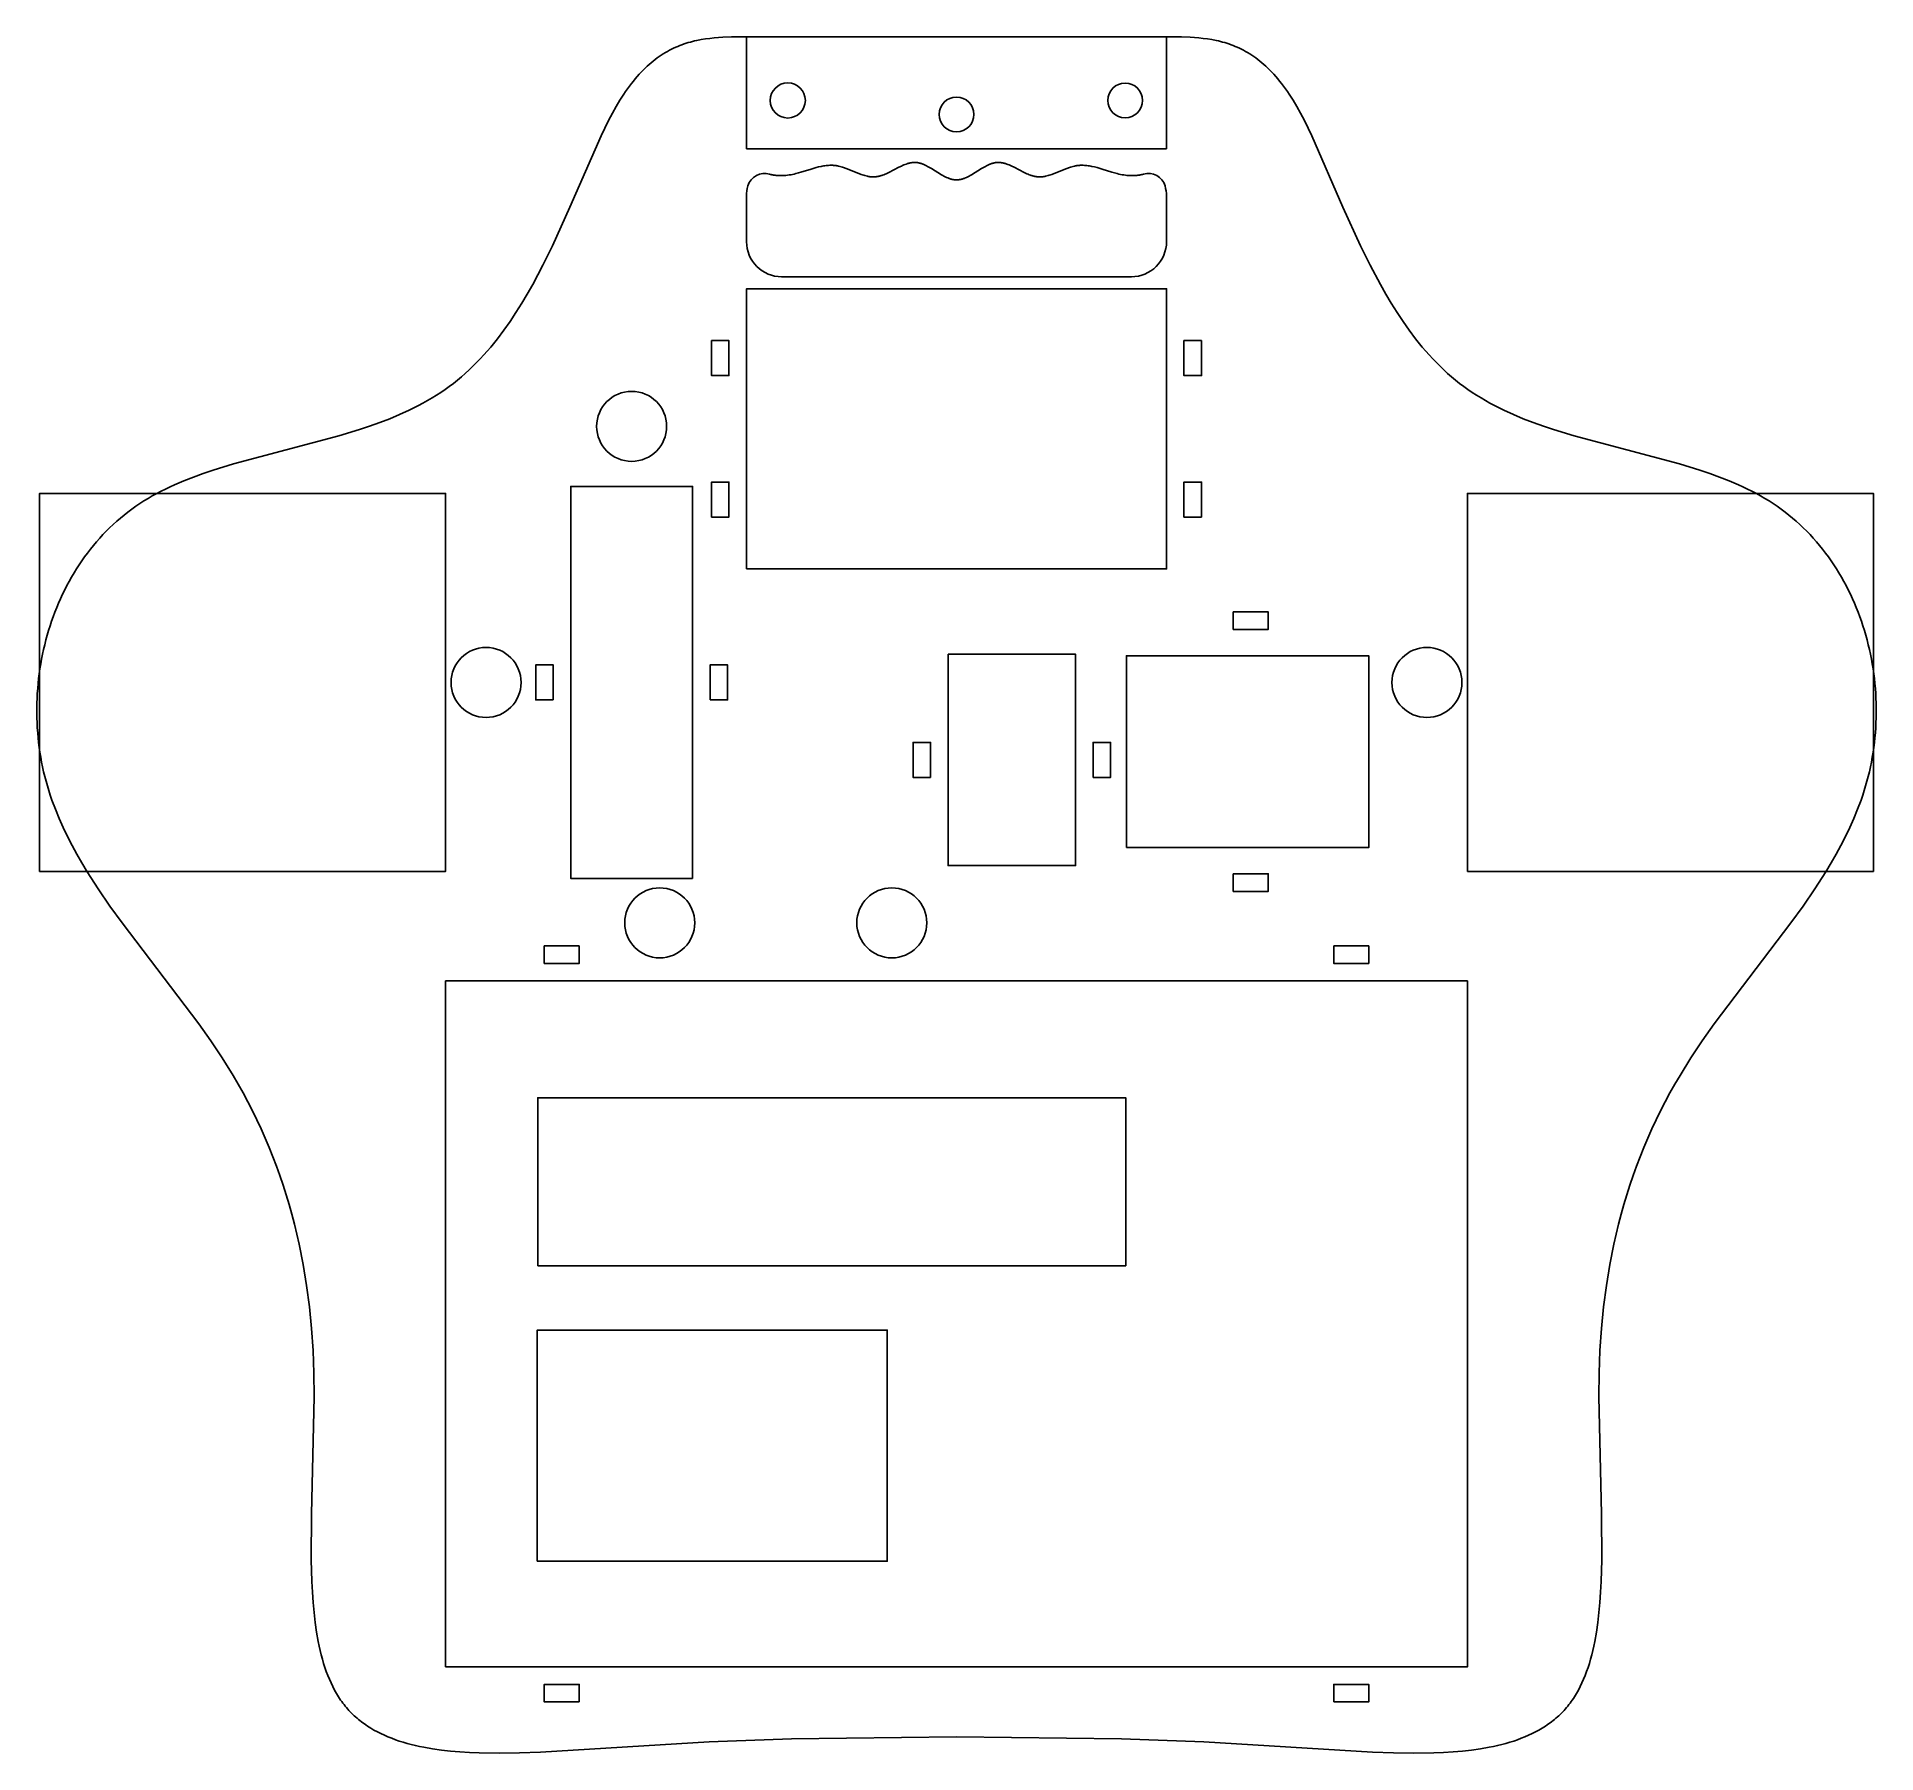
# Model space of a CAD drawing. Extents: x 592 to 926, y 0 to 311.
import ezdxf

# ---------------------------------------------------------------- set-up
doc = ezdxf.new("R2010")
doc.units = 0
doc.layers.add('FAB$CUT', color=1, linetype='CONTINUOUS')
doc.layers.add('FAB$ENGRAVE', color=5, linetype='CONTINUOUS')

msp = doc.modelspace()

# ---------------------------------------------------------------- linework, layer by layer
at = {"layer": 'FAB$CUT'}
for points in [[(758.97, 2.95), (729.02, 2.61), (714.09, 2.08), (683.46, 0.21), (679.68, 0.06), (675.98, 0), (672.37, 0.05), (670.61, 0.12), (668.88, 0.23), (667.18, 0.37), (665.52, 0.56), (663.91, 0.79), (662.33, 1.07), (661.56, 1.22), (660.79, 1.39), (660.05, 1.58), (659.31, 1.77), (658.59, 1.98), (657.87, 2.21), (657.18, 2.45), (656.49, 2.7), (655.82, 2.97), (655.16, 3.26), (654.52, 3.56), (653.89, 3.87), (653.28, 4.21), (652.69, 4.56), (652.1, 4.93), (651.82, 5.12), (651.54, 5.31), (651.26, 5.51), (650.99, 5.72), (650.72, 5.93), (650.46, 6.14), (650.2, 6.36), (649.94, 6.58), (649.69, 6.81), (649.45, 7.04), (649.21, 7.28), (648.97, 7.52), (648.73, 7.77), (648.51, 8.02), (648.28, 8.28), (648.06, 8.54), (647.85, 8.81), (647.64, 9.08), (647.43, 9.36), (647.23, 9.64), (647.04, 9.93), (646.85, 10.22), (646.66, 10.52), (646.48, 10.82), (646.3, 11.13), (646.13, 11.44), (645.8, 12.08), (645.48, 12.74), (645.18, 13.42), (644.9, 14.11), (644.63, 14.83), (644.38, 15.55), (644.14, 16.3), (643.92, 17.06), (643.71, 17.84), (643.51, 18.64), (643.33, 19.45), (643.17, 20.27), (642.87, 21.96), (642.61, 23.7), (642.41, 25.5), (642.24, 27.34), (642.11, 29.22), (642.01, 31.15), (641.91, 35.1), (641.96, 43.36), (642.44, 64.74), (642.38, 68.93), (642.22, 73.04), (641.95, 77.06), (641.56, 81), (641.06, 84.86), (640.44, 88.64), (639.7, 92.35), (638.85, 95.99), (638.38, 97.79), (637.88, 99.56), (637.35, 101.33), (636.8, 103.07), (636.21, 104.8), (635.59, 106.52), (634.94, 108.22), (634.26, 109.91), (633.54, 111.59), (632.8, 113.25), (632.03, 114.9), (631.22, 116.54), (630.39, 118.16), (629.52, 119.78), (628.63, 121.38), (627.7, 122.97), (625.74, 126.13), (623.66, 129.25), (621.48, 132.33), (607.6, 150.62), (605.38, 153.69), (603.25, 156.79), (601.24, 159.92), (600.28, 161.51), (599.37, 163.1), (598.49, 164.7), (597.66, 166.32), (596.88, 167.95), (596.14, 169.6), (595.47, 171.26), (594.84, 172.93), (594.55, 173.78), (594.28, 174.63), (594.02, 175.48), (593.78, 176.34), (593.55, 177.2), (593.34, 178.07), (593.15, 178.94), (592.98, 179.82), (592.81, 180.7), (592.67, 181.58), (592.54, 182.46), (592.43, 183.35), (592.34, 184.24), (592.26, 185.13), (592.19, 186.02), (592.15, 186.92), (592.11, 187.81), (592.1, 188.71), (592.1, 189.6), (592.11, 190.5), (592.15, 191.39), (592.19, 192.28), (592.26, 193.18), (592.34, 194.07), (592.43, 194.95), (592.54, 195.84), (592.67, 196.72), (592.81, 197.61), (592.97, 198.48), (593.14, 199.36), (593.33, 200.23), (593.53, 201.09), (593.75, 201.96), (593.99, 202.81), (594.24, 203.67), (594.5, 204.51), (594.78, 205.35), (595.07, 206.19), (595.38, 207.01), (595.71, 207.83), (596.05, 208.65), (596.41, 209.45), (596.78, 210.25), (597.16, 211.04), (597.56, 211.83), (597.98, 212.6), (598.41, 213.36), (598.85, 214.12), (599.31, 214.86), (599.78, 215.6), (600.27, 216.32), (600.78, 217.03), (601.29, 217.73), (601.83, 218.42), (602.37, 219.1), (602.93, 219.77), (603.51, 220.42), (604.1, 221.07), (604.7, 221.69), (605.32, 222.31), (605.96, 222.91), (606.6, 223.5), (607.27, 224.07), (607.94, 224.63), (608.63, 225.17), (609.33, 225.7), (610.05, 226.21), (610.78, 226.7), (611.53, 227.18), (612.29, 227.64), (613.06, 228.09), (613.85, 228.53), (614.64, 228.94), (615.45, 229.35), (616.27, 229.74), (617.1, 230.12), (618.8, 230.84), (620.53, 231.52), (622.3, 232.17), (624.1, 232.77), (627.77, 233.9), (646.87, 238.97), (650.64, 240.12), (652.49, 240.74), (654.32, 241.4), (656.13, 242.1), (657.9, 242.84), (659.64, 243.64), (660.49, 244.06), (661.34, 244.49), (662.17, 244.93), (662.99, 245.39), (663.81, 245.87), (664.61, 246.37), (665.39, 246.88), (666.17, 247.4), (666.93, 247.95), (667.68, 248.51), (668.42, 249.1), (669.14, 249.7), (669.85, 250.32), (670.55, 250.96), (671.23, 251.61), (671.9, 252.28), (672.56, 252.97), (673.2, 253.67), (673.84, 254.38), (674.46, 255.11), (675.67, 256.61), (676.83, 258.16), (677.96, 259.75), (679.04, 261.38), (680.08, 263.04), (681.09, 264.73), (682.07, 266.45), (683.92, 269.94), (685.66, 273.47), (688.84, 280.51), (694.5, 293.44), (695.85, 296.22), (696.53, 297.51), (697.21, 298.73), (697.9, 299.88), (698.59, 300.96), (698.94, 301.48), (699.29, 301.97), (699.64, 302.45), (699.99, 302.91), (700.34, 303.36), (700.69, 303.79), (701.05, 304.2), (701.41, 304.6), (701.76, 304.99), (702.12, 305.36), (702.48, 305.71), (702.84, 306.05), (703.2, 306.38), (703.57, 306.69), (703.93, 306.99), (704.3, 307.28), (704.67, 307.55), (705.03, 307.82), (705.4, 308.07), (705.77, 308.3), (706.14, 308.53), (706.52, 308.74), (706.89, 308.95), (707.26, 309.14), (707.64, 309.32), (708.02, 309.5), (708.39, 309.66), (708.77, 309.81), (709.15, 309.95), (709.53, 310.09), (709.92, 310.22), (710.3, 310.33), (710.68, 310.44), (711.07, 310.54), (711.45, 310.64), (711.84, 310.73), (712.62, 310.88), (713.4, 311.01), (714.19, 311.11), (714.97, 311.2), (715.77, 311.26), (716.56, 311.31), (718.16, 311.37), (758.97, 311.39)], [(758.97, 2.95), (788.92, 2.61), (803.85, 2.08), (834.47, 0.21), (838.25, 0.06), (841.95, 0), (845.56, 0.05), (847.32, 0.12), (849.05, 0.23), (850.75, 0.37), (852.41, 0.56), (854.03, 0.79), (855.61, 1.07), (856.38, 1.22), (857.14, 1.39), (857.89, 1.58), (858.62, 1.77), (859.35, 1.98), (860.06, 2.21), (860.76, 2.45), (861.44, 2.7), (862.11, 2.97), (862.77, 3.26), (863.41, 3.56), (864.04, 3.87), (864.65, 4.21), (865.25, 4.56), (865.83, 4.93), (866.11, 5.12), (866.39, 5.31), (866.67, 5.51), (866.94, 5.72), (867.21, 5.93), (867.47, 6.14), (867.73, 6.36), (867.99, 6.58), (868.24, 6.81), (868.49, 7.04), (868.73, 7.28), (868.97, 7.52), (869.2, 7.77), (869.43, 8.02), (869.65, 8.28), (869.87, 8.54), (870.08, 8.81), (870.29, 9.08), (870.5, 9.36), (870.7, 9.64), (870.9, 9.93), (871.09, 10.22), (871.27, 10.52), (871.45, 10.82), (871.63, 11.13), (871.81, 11.44), (872.14, 12.08), (872.45, 12.74), (872.75, 13.42), (873.04, 14.11), (873.3, 14.83), (873.56, 15.55), (873.79, 16.3), (874.02, 17.06), (874.22, 17.84), (874.42, 18.64), (874.6, 19.45), (874.77, 20.27), (875.07, 21.96), (875.32, 23.7), (875.53, 25.5), (875.69, 27.34), (875.83, 29.22), (875.92, 31.15), (876.03, 35.1), (875.97, 43.36), (875.49, 64.74), (875.55, 68.93), (875.71, 73.04), (875.99, 77.06), (876.38, 81), (876.88, 84.86), (877.5, 88.64), (878.23, 92.35), (879.08, 95.99), (879.55, 97.79), (880.05, 99.56), (880.58, 101.33), (881.14, 103.07), (881.73, 104.8), (882.35, 106.52), (883, 108.22), (883.68, 109.91), (884.39, 111.59), (885.13, 113.25), (885.9, 114.9), (886.71, 116.54), (887.54, 118.16), (888.41, 119.78), (889.31, 121.38), (890.24, 122.97), (892.19, 126.13), (894.27, 129.25), (896.45, 132.33), (910.34, 150.62), (912.56, 153.69), (914.69, 156.79), (916.7, 159.92), (917.65, 161.51), (918.57, 163.1), (919.44, 164.7), (920.27, 166.32), (921.06, 167.95), (921.79, 169.6), (922.47, 171.26), (923.09, 172.93), (923.38, 173.78), (923.65, 174.63), (923.91, 175.48), (924.15, 176.34), (924.38, 177.2), (924.59, 178.07), (924.78, 178.94), (924.96, 179.82), (925.12, 180.7), (925.26, 181.58), (925.39, 182.46), (925.5, 183.35), (925.6, 184.24), (925.68, 185.13), (925.74, 186.02), (925.79, 186.92), (925.82, 187.81), (925.84, 188.71), (925.84, 189.6), (925.82, 190.5), (925.79, 191.39), (925.74, 192.28), (925.68, 193.18), (925.6, 194.07), (925.5, 194.95), (925.39, 195.84), (925.26, 196.72), (925.12, 197.61), (924.97, 198.48), (924.79, 199.36), (924.6, 200.23), (924.4, 201.09), (924.18, 201.96), (923.95, 202.81), (923.7, 203.67), (923.43, 204.51), (923.15, 205.35), (922.86, 206.19), (922.55, 207.01), (922.22, 207.83), (921.88, 208.65), (921.53, 209.45), (921.16, 210.25), (920.77, 211.04), (920.37, 211.83), (919.96, 212.6), (919.53, 213.36), (919.08, 214.12), (918.62, 214.86), (918.15, 215.6), (917.66, 216.32), (917.16, 217.03), (916.64, 217.73), (916.11, 218.42), (915.56, 219.1), (915, 219.77), (914.42, 220.42), (913.83, 221.07), (913.23, 221.69), (912.61, 222.31), (911.98, 222.91), (911.33, 223.5), (910.67, 224.07), (909.99, 224.63), (909.3, 225.17), (908.6, 225.7), (907.88, 226.21), (907.15, 226.7), (906.4, 227.18), (905.64, 227.64), (904.87, 228.09), (904.09, 228.53), (903.29, 228.94), (902.48, 229.35), (901.66, 229.74), (900.83, 230.12), (899.14, 230.84), (897.4, 231.52), (895.64, 232.17), (893.84, 232.77), (890.16, 233.9), (871.06, 238.97), (867.29, 240.12), (865.44, 240.74), (863.61, 241.4), (861.81, 242.1), (860.03, 242.84), (858.3, 243.64), (857.44, 244.06), (856.6, 244.49), (855.76, 244.93), (854.94, 245.39), (854.13, 245.87), (853.33, 246.37), (852.54, 246.88), (851.76, 247.4), (851, 247.95), (850.25, 248.51), (849.51, 249.1), (848.79, 249.7), (848.08, 250.32), (847.39, 250.96), (846.71, 251.61), (846.03, 252.28), (845.38, 252.97), (844.73, 253.67), (844.1, 254.38), (843.48, 255.11), (842.27, 256.61), (841.1, 258.16), (839.98, 259.75), (838.89, 261.38), (837.85, 263.04), (836.84, 264.73), (835.87, 266.45), (834.01, 269.94), (832.28, 273.47), (829.09, 280.51), (823.43, 293.44), (822.08, 296.22), (821.4, 297.51), (820.72, 298.73), (820.03, 299.88), (819.34, 300.96), (819, 301.48), (818.65, 301.97), (818.3, 302.45), (817.95, 302.91), (817.59, 303.36), (817.24, 303.79), (816.88, 304.2), (816.53, 304.6), (816.17, 304.99), (815.81, 305.36), (815.45, 305.71), (815.09, 306.05), (814.73, 306.38), (814.37, 306.69), (814, 306.99), (813.64, 307.28), (813.27, 307.55), (812.9, 307.82), (812.53, 308.07), (812.16, 308.3), (811.79, 308.53), (811.42, 308.74), (811.04, 308.95), (810.67, 309.14), (810.29, 309.32), (809.92, 309.5), (809.54, 309.66), (809.16, 309.81), (808.78, 309.95), (808.4, 310.09), (808.02, 310.22), (807.63, 310.33), (807.25, 310.44), (806.86, 310.54), (806.48, 310.64), (806.09, 310.73), (805.31, 310.88), (804.53, 311.01), (803.75, 311.11), (802.96, 311.2), (802.17, 311.26), (801.37, 311.31), (799.77, 311.37), (758.97, 311.39)]]:
    msp.add_lwpolyline(points, dxfattribs=at)
msp.add_lwpolyline([(721.13, 284.34, 0.072546), (720.87, 282.52), (720.87, 274.22, 0.414214), (727.22, 267.87), (790.72, 267.87, 0.414214), (797.07, 274.22), (797.07, 282.52, 0.072546), (796.8, 284.34, 0.410785), (792.89, 286.48), (792.74, 286.44), (792.59, 286.4), (792.44, 286.37), (792.29, 286.34), (792.15, 286.31), (792, 286.29), (791.85, 286.27), (791.7, 286.25), (791.55, 286.23), (791.4, 286.22), (791.25, 286.21), (791.1, 286.2), (790.95, 286.2), (790.8, 286.2), (790.5, 286.2), (790.2, 286.22), (789.9, 286.24), (789.6, 286.28), (789.3, 286.32), (789, 286.37), (788.7, 286.43), (788.39, 286.5), (788.09, 286.57), (787.64, 286.69), (787.18, 286.82), (785.37, 287.39), (784.46, 287.66), (784, 287.78), (783.55, 287.88), (783.32, 287.92), (783.09, 287.97), (782.86, 288), (782.63, 288.03), (782.41, 288.05), (782.18, 288.07), (781.95, 288.08), (781.72, 288.09), (781.49, 288.08), (781.38, 288.08), (781.27, 288.07), (781.15, 288.06), (781.04, 288.05), (780.92, 288.03), (780.81, 288.02), (780.7, 288), (780.58, 287.98), (780.35, 287.93), (780.13, 287.88), (779.9, 287.81), (779.67, 287.75), (779.44, 287.67), (778.99, 287.51), (776.71, 286.58), (776.26, 286.42), (776.03, 286.34), (775.8, 286.27), (775.57, 286.2), (775.35, 286.14), (775.12, 286.09), (775.01, 286.07), (774.89, 286.05), (774.78, 286.03), (774.67, 286.01), (774.55, 286), (774.44, 285.99), (774.32, 285.98), (774.21, 285.98), (774.1, 285.97), (773.98, 285.97), (773.87, 285.97), (773.76, 285.98), (773.64, 285.99), (773.53, 286), (773.41, 286.02), (773.3, 286.03), (773.19, 286.06), (773.07, 286.08), (772.96, 286.11), (772.85, 286.14), (772.73, 286.17), (772.62, 286.2), (772.5, 286.24), (772.39, 286.28), (772.16, 286.36), (771.94, 286.46), (771.71, 286.56), (771.48, 286.66), (771.25, 286.77), (769.43, 287.72), (768.98, 287.94), (768.75, 288.04), (768.52, 288.14), (768.3, 288.23), (768.07, 288.31), (767.95, 288.35), (767.84, 288.39), (767.73, 288.42), (767.61, 288.45), (767.5, 288.48), (767.39, 288.51), (767.27, 288.53), (767.16, 288.55), (767.04, 288.57), (766.93, 288.58), (766.82, 288.59), (766.7, 288.6), (766.59, 288.6), (766.48, 288.6), (766.36, 288.59), (766.25, 288.59), (766.13, 288.57), (766.02, 288.56), (765.91, 288.54), (765.79, 288.52), (765.68, 288.49), (765.56, 288.46), (765.45, 288.43), (765.34, 288.39), (765.22, 288.35), (765.11, 288.31), (765, 288.26), (764.88, 288.22), (764.65, 288.11), (764.43, 288), (764.2, 287.89), (763.97, 287.76), (763.52, 287.49), (761.7, 286.37), (761.47, 286.24), (761.24, 286.12), (761.01, 286), (760.79, 285.89), (760.56, 285.79), (760.45, 285.75), (760.33, 285.7), (760.22, 285.66), (760.1, 285.63), (759.99, 285.59), (759.88, 285.56), (759.76, 285.53), (759.65, 285.5), (759.54, 285.48), (759.42, 285.46), (759.31, 285.45), (759.19, 285.44), (759.14, 285.44), (759.08, 285.43), (759.02, 285.43), (758.97, 285.43), (758.91, 285.43), (758.85, 285.43), (758.8, 285.44), (758.74, 285.44), (758.63, 285.45), (758.51, 285.46), (758.4, 285.48), (758.28, 285.5), (758.17, 285.53), (758.06, 285.56), (757.94, 285.59), (757.83, 285.63), (757.72, 285.66), (757.6, 285.7), (757.49, 285.75), (757.37, 285.79), (757.15, 285.89), (756.92, 286), (756.69, 286.12), (756.46, 286.24), (756.24, 286.37), (754.42, 287.49), (753.96, 287.76), (753.73, 287.89), (753.51, 288), (753.28, 288.11), (753.05, 288.22), (752.94, 288.26), (752.82, 288.31), (752.71, 288.35), (752.6, 288.39), (752.48, 288.43), (752.37, 288.46), (752.25, 288.49), (752.14, 288.52), (752.03, 288.54), (751.91, 288.56), (751.8, 288.57), (751.69, 288.59), (751.57, 288.59), (751.46, 288.6), (751.34, 288.6), (751.23, 288.6), (751.12, 288.59), (751, 288.58), (750.89, 288.57), (750.78, 288.55), (750.66, 288.53), (750.55, 288.51), (750.43, 288.48), (750.32, 288.45), (750.21, 288.42), (750.09, 288.39), (749.98, 288.35), (749.87, 288.31), (749.64, 288.23), (749.41, 288.14), (749.18, 288.04), (748.96, 287.94), (748.5, 287.72), (746.68, 286.77), (746.45, 286.66), (746.22, 286.56), (746, 286.46), (745.77, 286.36), (745.54, 286.28), (745.43, 286.24), (745.31, 286.2), (745.2, 286.17), (745.09, 286.14), (744.97, 286.11), (744.86, 286.08), (744.75, 286.06), (744.63, 286.03), (744.52, 286.02), (744.41, 286), (744.29, 285.99), (744.18, 285.98), (744.06, 285.97), (743.95, 285.97), (743.84, 285.97), (743.72, 285.98), (743.61, 285.98), (743.5, 285.99), (743.38, 286), (743.27, 286.01), (743.15, 286.03), (743.04, 286.05), (742.93, 286.07), (742.81, 286.09), (742.59, 286.14), (742.36, 286.2), (742.13, 286.27), (741.9, 286.34), (741.68, 286.42), (741.22, 286.58), (738.95, 287.51), (738.49, 287.67), (738.26, 287.75), (738.04, 287.81), (737.81, 287.88), (737.58, 287.93), (737.35, 287.98), (737.24, 288), (737.12, 288.02), (737.01, 288.03), (736.9, 288.05), (736.78, 288.06), (736.67, 288.07), (736.55, 288.08), (736.44, 288.08), (736.21, 288.09), (735.98, 288.08), (735.76, 288.07), (735.53, 288.05), (735.3, 288.03), (735.07, 288), (734.84, 287.97), (734.62, 287.92), (734.39, 287.88), (733.93, 287.78), (733.48, 287.66), (732.57, 287.39), (730.75, 286.82), (730.3, 286.69), (729.84, 286.57), (729.54, 286.5), (729.24, 286.43), (728.94, 286.37), (728.63, 286.32), (728.33, 286.28), (728.03, 286.24), (727.73, 286.22), (727.43, 286.2), (727.13, 286.2), (726.98, 286.2), (726.83, 286.2), (726.68, 286.21), (726.53, 286.22), (726.38, 286.23), (726.23, 286.25), (726.09, 286.27), (725.94, 286.29), (725.79, 286.31), (725.64, 286.34), (725.49, 286.37), (725.34, 286.4), (725.19, 286.44), (725.05, 286.48, 0.410785)], format="xyb", close=True, dxfattribs=at)
for points in [[(714.52, 256.28), (714.52, 249.93), (717.69, 249.93), (717.69, 256.28)], [(803.42, 256.28), (803.42, 249.93), (800.24, 249.93), (800.24, 256.28)], [(714.52, 224.27), (714.52, 230.62), (717.69, 230.62), (717.69, 224.27)], [(803.42, 224.27), (803.42, 230.62), (800.24, 230.62), (800.24, 224.27)], [(809.17, 203.88), (815.52, 203.88), (815.52, 207.06), (809.17, 207.06)], [(685.81, 191.08), (685.81, 197.43), (682.63, 197.43), (682.63, 191.08)], [(714.25, 191.08), (714.25, 197.43), (717.43, 197.43), (717.43, 191.08)], [(754.27, 177.02), (754.27, 183.37), (751.1, 183.37), (751.1, 177.02)], [(783.74, 177.02), (783.74, 183.37), (786.91, 183.37), (786.91, 177.02)], [(809.17, 159.54), (815.52, 159.54), (815.52, 156.36), (809.17, 156.36)], [(690.53, 146.46), (684.18, 146.46), (684.18, 143.29), (690.53, 143.29)], [(827.4, 146.46), (833.75, 146.46), (833.75, 143.29), (827.4, 143.29)], [(690.53, 9.3), (684.18, 9.3), (684.18, 12.48), (690.53, 12.48)], [(827.4, 9.3), (833.75, 9.3), (833.75, 12.48), (827.4, 12.48)]]:
    msp.add_lwpolyline(points, close=True, dxfattribs=at)
for centre, radius in [((728.36, 299.84), 3.18), ((758.97, 297.3), 3.17), ((789.57, 299.84), 3.17), ((700.03, 240.72), 6.35), ((673.61, 194.26), 6.35), ((844.32, 194.26), 6.35), ((705.12, 150.64), 6.35), ((747.23, 150.64), 6.35)]:
    msp.add_circle(centre, radius, dxfattribs=at)
at = {"layer": 'FAB$ENGRAVE'}
for p, q in [((720.87, 311.39), (720.87, 291.07)), ((797.07, 291.07), (797.07, 311.39)), ((720.87, 291.07), (797.07, 291.07))]:
    msp.add_line(p, q, dxfattribs=at)
for points in [[(720.87, 214.87), (797.07, 214.87), (797.07, 265.67), (720.87, 265.67)], [(592.6, 159.97), (666.26, 159.97), (666.26, 228.55), (592.6, 228.55)], [(711.08, 158.7), (711.08, 229.82), (688.98, 229.82), (688.98, 158.7)], [(851.68, 159.97), (925.34, 159.97), (925.34, 228.55), (851.68, 228.55)], [(757.45, 199.37), (757.45, 161.02), (780.56, 161.02), (780.56, 199.37)], [(789.81, 164.31), (833.75, 164.31), (833.75, 199.11), (789.81, 199.11)], [(666.26, 15.65), (851.68, 15.65), (851.68, 140.11), (666.26, 140.11)], [(682.98, 88.43), (789.66, 88.43), (789.66, 118.91), (682.98, 118.91)], [(682.89, 34.84), (746.39, 34.84), (746.39, 76.75), (682.89, 76.75)]]:
    msp.add_lwpolyline(points, close=True, dxfattribs=at)

doc.saveas('drawing.dxf')
